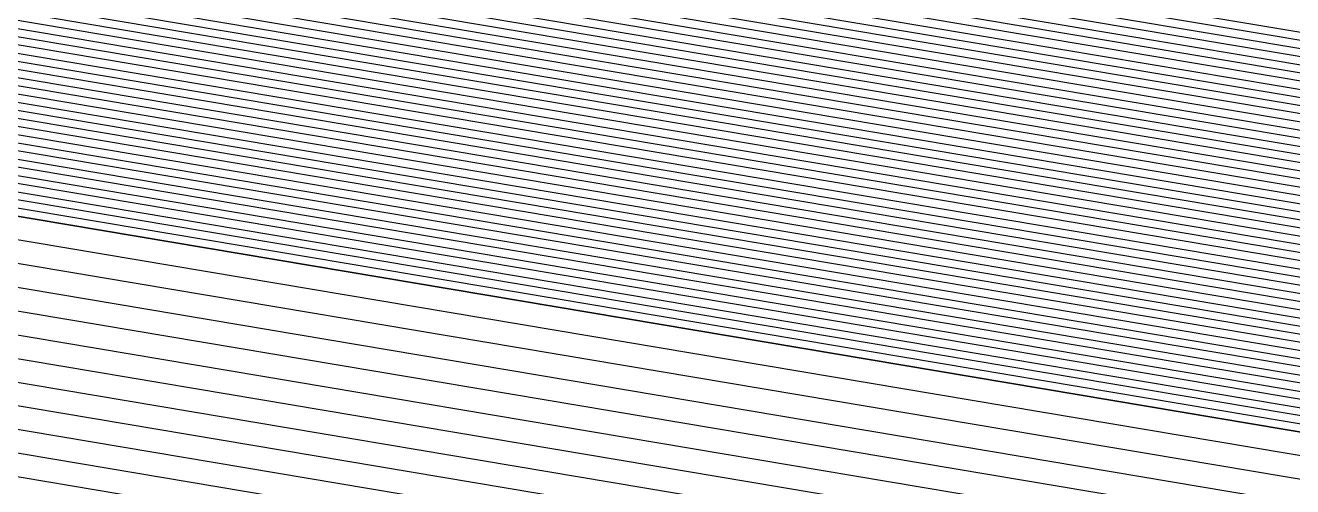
# Model space of a CAD drawing. Extents: x 7084 to 11035, y 13750 to 16729.
# Drawn here: x 8953.13 to 8989.68, y 14683.73 to 14697.03 of the extents above; entities that cross this region are included whole.
import ezdxf

# ---------------------------------------------------------------- set-up
doc = ezdxf.new("R2010")
doc.units = 0
doc.layers.add('Default', color=7, linetype='Continuous')

msp = doc.modelspace()

# ---------------------------------------------------------------- linework, layer by layer
at = {"layer": 'Default'}
for points in [[(9689.788, 14711.896), (9475.878, 14639.842), (9189.914, 14644.346), (9186.119, 14640.448), (9172.537, 14642.646), (9171.638, 14649.243), (8944.218, 14687.522), (8773.09, 14692.025), (8633.485, 14692.025), (8550.173, 14719.045), (8538.588, 14723.643), (8516.071, 14793.445), (8556.602, 14930.798), (8540.84, 15079.409), (8536.346, 15091.802), (8545.353, 15204.387), (8554.141, 15208.984), (8555.459, 15208.905), (8618.506, 15339.503)], [(8619.081, 15338.998), (8555.873, 15208.067), (8554.719, 15208.136), (8547.03, 15204.113), (8538, 15091.241), (8541.932, 15080.397), (8557.734, 14931.407), (8517.1, 14793.704), (8539.675, 14723.723), (8549.811, 14719.7), (8633.336, 14692.611), (8773.297, 14692.611), (8944.861, 14688.096), (9172.862, 14649.72), (9173.648, 14643.948), (9185.532, 14642.024), (9188.853, 14645.435)], [(8619.655, 15338.492), (8556.286, 15207.228), (8555.298, 15207.287), (8548.707, 15203.839), (8539.654, 15090.68), (8543.024, 15081.385), (8558.866, 14932.016), (8518.129, 14793.962), (8540.761, 14723.804), (8549.449, 14720.356), (8633.187, 14693.198), (8773.504, 14693.198), (8945.505, 14688.671), (9174.086, 14650.197), (9174.76, 14645.25), (9184.946, 14643.601), (9187.792, 14646.524), (9475.215, 14641.998), (9690.217, 14714.42)], [(8620.23, 15337.987), (8556.7, 15206.389), (8555.876, 15206.439), (8550.383, 15203.565), (8541.308, 15090.119), (8544.116, 15082.373), (8559.999, 14932.625), (8519.158, 14794.221), (8541.848, 14723.884), (8549.088, 14721.011), (8633.038, 14693.784), (8773.711, 14693.784), (8946.148, 14689.246), (9175.309, 14650.675), (9175.871, 14646.552), (9184.36, 14645.178)], [(9690.646, 14716.943), (9474.553, 14644.154), (9185.671, 14648.703), (9183.773, 14646.754), (9176.982, 14647.854), (9176.533, 14651.152), (8946.792, 14689.821), (8773.918, 14694.37), (8632.889, 14694.37), (8548.726, 14721.666), (8542.934, 14723.965), (8520.187, 14794.48), (8561.131, 14933.234), (8545.209, 15083.362), (8542.962, 15089.558), (8552.06, 15203.291), (8556.454, 15205.59), (8557.113, 15205.551), (8620.804, 15337.481)], [(8621.378, 15336.976), (8557.527, 15204.712), (8557.033, 15204.742), (8553.737, 15203.018), (8544.616, 15088.997), (8546.301, 15084.35), (8562.264, 14933.843), (8521.216, 14794.738), (8544.02, 14724.046), (8548.364, 14722.322), (8632.739, 14694.957), (8774.125, 14694.957), (8947.436, 14690.396), (9177.757, 14651.629), (9178.094, 14649.155), (9183.187, 14648.331), (9184.61, 14649.792), (9474.222, 14645.232), (9690.86, 14718.205)], [(9178.98, 14652.106), (8948.079, 14690.971), (8774.332, 14695.543), (8632.59, 14695.543), (8548.003, 14722.977), (8545.107, 14724.126), (8522.245, 14794.997), (8563.396, 14934.452), (8547.393, 15085.338), (8546.269, 15088.436), (8555.414, 15202.744), (8557.611, 15203.893), (8557.941, 15203.873), (8621.953, 15336.47)], [(8624.653, 15334.548), (8561.008, 15202.713), (8560.86, 15201.925), (8560.762, 15201.63), (8560.442, 15200.965), (8551.35, 15087.314), (8551.079, 15086.699), (8566.99, 14936.679), (8566.99, 14936.113), (8578.355, 14879.288), (8578.65, 14878.402), (8633.203, 14698.833), (8633.769, 14698.02), (8774.696, 14698.02), (8775.878, 14697.233), (8948.628, 14692.687), (8949.76, 14692.761), (9179.335, 14654.119)], [(8630.339, 15331.209), (8569.222, 15204.609), (8568.533, 15200.933), (8568.073, 15199.554), (8566.58, 15196.452), (8557.849, 15087.314), (8556.585, 15084.442), (8571.864, 14940.38), (8571.864, 14937.738), (8582.778, 14883.169), (8584.157, 14879.033), (8636.543, 14706.596), (8639.185, 14702.804), (8774.516, 14702.804), (8780.03, 14699.128), (8945.92, 14694.763), (8951.204, 14695.107), (9171.663, 14658.001), (9177.062, 14661.102), (9181.543, 14660.987), (9185.908, 14659.149), (9188.665, 14659.034)], [(8633.441, 15329.387), (8573.702, 15205.643), (8572.718, 15200.391), (8572.061, 15198.422), (8569.928, 15193.99), (8561.394, 15087.314), (8559.588, 15083.211), (8574.523, 14942.399), (8574.523, 14938.624), (8585.191, 14885.286), (8587.16, 14879.378), (8638.364, 14710.83), (8642.139, 14705.414), (8774.417, 14705.414), (8782.295, 14700.162), (8944.443, 14695.895), (8951.992, 14696.388), (9167.478, 14660.118)], [(8637.577, 15326.958), (8579.676, 15207.021), (8578.298, 15199.669), (8577.379, 15196.912), (8574.392, 15190.708), (8566.12, 15087.314), (8563.593, 15081.57), (8578.068, 14945.09), (8578.068, 14939.806), (8588.407, 14888.109), (8591.164, 14879.838), (8640.793, 14716.475), (8646.078, 14708.893), (8774.286, 14708.893), (8785.315, 14701.541), (8942.473, 14697.405), (8953.043, 14698.094), (9161.898, 14662.94)], [(8644.297, 15323.011), (8589.384, 15209.261), (8587.365, 15198.495), (8586.019, 15194.458), (8581.646, 15185.374), (8573.801, 15087.314), (8570.1, 15078.903), (8583.828, 14949.464), (8583.828, 14941.726), (8593.634, 14892.696), (8597.672, 14880.584), (8644.74, 14725.65), (8652.479, 14714.547), (8774.073, 14714.547), (8790.222, 14703.781), (8939.273, 14699.859), (8954.749, 14700.868), (9152.83, 14667.528)], [(8646.365, 15321.796), (8592.371, 15209.951), (8590.155, 15198.134), (8588.678, 15193.703), (8583.878, 15183.733), (8576.164, 15087.314), (8572.102, 15078.083), (8585.601, 14950.81), (8585.601, 14942.317), (8595.243, 14894.108), (8599.674, 14880.814), (8645.955, 14728.472), (8654.448, 14716.287), (8774.007, 14716.287), (8791.732, 14704.47), (8938.288, 14700.614), (8955.275, 14701.721), (9150.04, 14668.939)], [(9689.144, 14708.111), (9476.871, 14636.608), (9193.096, 14641.077), (9187.878, 14635.718), (9169.203, 14638.741), (9167.967, 14647.811), (8942.287, 14685.797), (8772.469, 14690.266), (8633.932, 14690.266), (8551.258, 14717.079), (8535.329, 14723.401), (8512.985, 14792.669), (8553.205, 14928.971), (8537.564, 15076.445), (8531.384, 15093.485), (8540.322, 15205.208), (8552.406, 15211.53), (8554.218, 15211.421)], [(9689.359, 14709.373), (9476.54, 14637.686), (9192.035, 14642.167), (9187.291, 14637.294), (9170.314, 14640.043), (9169.191, 14648.288), (8942.931, 14686.372), (8772.676, 14690.852), (8633.783, 14690.852), (8550.896, 14717.735), (8536.416, 14723.481), (8514.014, 14792.928), (8554.337, 14929.58), (8538.656, 15077.433), (8533.038, 15092.924), (8541.999, 15204.934), (8552.984, 15210.681), (8554.632, 15210.583)], [(9689.573, 14710.634), (9476.209, 14638.764), (9190.974, 14643.256), (9186.705, 14638.871), (9171.426, 14641.345), (9170.414, 14648.766), (8943.574, 14686.947), (8772.883, 14691.439), (8633.634, 14691.439), (8550.534, 14718.39), (8537.502, 14723.562), (8515.042, 14793.186), (8555.469, 14930.189), (8539.748, 15078.421), (8534.692, 15092.363), (8543.676, 15204.66), (8553.563, 15209.833), (8555.046, 15209.744)], [(9676.938, 14735.529), (9478.151, 14668.57), (9470.356, 14662.21), (9460.099, 14659.543), (9194.352, 14663.728), (9189.429, 14663.933), (9181.633, 14667.216), (9173.632, 14667.421), (9163.99, 14661.882), (8952.649, 14697.454), (8943.212, 14696.839), (8784.182, 14701.024), (8774.335, 14707.588), (8644.601, 14707.588), (8639.883, 14714.358), (8589.663, 14879.665), (8587.201, 14887.05), (8576.739, 14939.363), (8576.739, 14944.081), (8562.091, 15082.186), (8564.348, 15087.314), (8572.718, 15191.939), (8575.385, 15197.478)], [(9672.86, 14739.321), (9479.53, 14674.199), (9469.552, 14666.059), (9456.422, 14662.645), (9197.971, 14666.715), (9191.669, 14666.978), (9181.69, 14671.179), (9171.449, 14671.442), (9159.108, 14664.352), (8953.568, 14698.948), (8941.489, 14698.16), (8786.825, 14702.23), (8774.221, 14710.633), (8648.047, 14710.633), (8642.008, 14719.298), (8593.167, 14880.067), (8590.016, 14889.52), (8579.84, 14940.397), (8579.84, 14946.436), (8565.595, 15080.75), (8568.483, 15087.314), (8576.624, 15189.067), (8580.037, 15196.157)], [(8583.361, 15195.213), (8579.414, 15187.015), (8571.438, 15087.314), (8568.098, 15079.724), (8582.056, 14948.118), (8582.056, 14941.135), (8592.026, 14891.285), (8595.669, 14880.355), (8643.526, 14722.827), (8650.509, 14712.807), (8774.138, 14712.807), (8788.712, 14703.092), (8940.258, 14699.104), (8954.224, 14700.015), (9155.62, 14666.116), (9169.89, 14674.314), (9181.731, 14674.01), (9193.269, 14669.152), (9200.556, 14668.849), (9453.796, 14664.861), (9468.977, 14668.808), (9480.515, 14678.22), (9669.947, 14742.028)], [(9691.289, 14720.728), (9473.559, 14647.387), (9182.489, 14651.971), (9182.014, 14651.484), (9180.316, 14651.759), (9180.204, 14652.583), (8948.723, 14691.546), (8774.539, 14696.129), (8632.441, 14696.129), (8547.641, 14723.632), (8546.193, 14724.207), (8523.274, 14795.256), (8564.528, 14935.061), (8548.485, 15086.326), (8547.923, 15087.875)], [(9672.277, 14739.862), (9479.727, 14675.003), (9469.437, 14666.608), (9455.897, 14663.088), (9198.488, 14667.142), (9191.989, 14667.413), (9181.699, 14671.745), (9171.138, 14672.016), (9158.41, 14664.705), (8953.699, 14699.161), (8941.243, 14698.349), (8787.202, 14702.402), (8774.204, 14711.068), (8648.54, 14711.068), (8642.311, 14720.004), (8593.667, 14880.125), (8590.418, 14889.873), (8580.283, 14940.544), (8580.283, 14946.773), (8566.096, 15080.544), (8569.074, 15087.314)], [(9671.695, 14740.404), (9479.924, 14675.807), (9469.322, 14667.158), (9455.372, 14663.531), (9199.005, 14667.569), (9192.309, 14667.848), (9181.707, 14672.312), (9170.826, 14672.591), (9157.713, 14665.058), (8953.83, 14699.374), (8940.996, 14698.537), (8787.58, 14702.575), (8774.188, 14711.503), (8649.032, 14711.503), (8642.615, 14720.71), (8594.168, 14880.182), (8590.82, 14890.226), (8580.727, 14940.692), (8580.727, 14947.109), (8566.596, 15080.339), (8569.665, 15087.314)], [(9668.782, 14743.112), (9480.909, 14679.828), (9468.747, 14669.907), (9452.746, 14665.747), (9201.59, 14669.702), (9193.909, 14670.022), (9181.748, 14675.143), (9169.267, 14675.463), (9154.225, 14666.822), (8954.487, 14700.441), (8939.765, 14699.481), (8789.467, 14703.436), (8774.106, 14713.677), (8651.494, 14713.677), (8644.133, 14724.238), (8596.671, 14880.469), (8592.83, 14891.99), (8582.942, 14941.431), (8582.942, 14948.791), (8569.099, 15079.314)], [(9678.686, 14733.905), (9477.561, 14666.157), (9470.7, 14660.561), (9461.674, 14658.214), (9192.801, 14662.448), (9188.468, 14662.629), (9181.608, 14665.517), (9174.568, 14665.698), (9166.083, 14660.823), (8952.255, 14696.814), (8943.95, 14696.273), (8783.05, 14700.507), (8774.385, 14706.284), (8643.124, 14706.284), (8638.972, 14712.241), (8588.161, 14879.493), (8585.995, 14885.992), (8575.409, 14938.92), (8575.409, 14943.072)], [(9664.703, 14746.903), (9482.287, 14685.457), (9467.943, 14673.756), (9449.07, 14668.849), (9205.208, 14672.689), (9196.149, 14673.066), (9181.805, 14679.106), (9167.084, 14679.483), (9149.343, 14669.292), (8955.406, 14701.935), (8938.042, 14700.802), (8792.109, 14704.643), (8773.991, 14716.722), (8654.94, 14716.722), (8646.258, 14729.178), (8600.174, 14880.871), (8595.645, 14894.46), (8586.044, 14942.465)], [(9679.269, 14733.363), (9477.364, 14665.353), (9470.815, 14660.011), (9462.199, 14657.771), (9192.284, 14662.021), (9188.148, 14662.194), (9181.6, 14664.951), (9174.88, 14665.123), (9166.78, 14660.47), (8952.123, 14696.601), (8944.197, 14696.084), (8782.673, 14700.334), (8774.401, 14705.849), (8642.631, 14705.849), (8638.668, 14711.535), (8587.66, 14879.435), (8585.593, 14885.639), (8574.966, 14938.772)], [(8955.8, 14702.575), (9147.25, 14670.35), (9166.148, 14681.207), (9181.83, 14680.805), (9197.109, 14674.371), (9206.759, 14673.969), (9447.494, 14670.178), (9467.599, 14675.405), (9482.878, 14687.87), (9662.955, 14748.528)], [(9663.538, 14747.986), (9482.681, 14687.066), (9467.714, 14674.855), (9448.02, 14669.735), (9206.242, 14673.542), (9196.789, 14673.936), (9181.822, 14680.238), (9166.46, 14680.632), (9147.948, 14669.997), (8955.668, 14702.361), (8937.55, 14701.18), (8792.864, 14704.987), (8773.958, 14717.591)], [(8773.974, 14717.156), (8792.487, 14704.815), (8937.796, 14700.991), (8955.537, 14702.148), (9148.645, 14669.645), (9166.772, 14680.058), (9181.813, 14679.672), (9196.469, 14673.501), (9205.725, 14673.116), (9448.545, 14669.292), (9467.828, 14674.306), (9482.484, 14686.261), (9664.121, 14747.444)], [(9665.868, 14745.82), (9481.893, 14683.849), (9468.173, 14672.656), (9450.12, 14667.962), (9204.174, 14671.836), (9195.509, 14672.197), (9181.789, 14677.974), (9167.708, 14678.335), (9150.738, 14668.586), (8955.143, 14701.508), (8938.535, 14700.425), (8791.354, 14704.298)], [(9666.451, 14745.278), (9481.696, 14683.045), (9468.288, 14672.106), (9450.645, 14667.519), (9203.657, 14671.409), (9195.189, 14671.762), (9181.781, 14677.407), (9168.019, 14677.76), (9151.435, 14668.233), (8955.012, 14701.295), (8938.781, 14700.236), (8790.977, 14704.126)], [(8954.881, 14701.081), (9152.133, 14667.88), (9168.331, 14677.186), (9181.772, 14676.841), (9194.869, 14671.327), (9203.14, 14670.982), (9451.171, 14667.076), (9468.403, 14671.557), (9481.499, 14682.241), (9667.034, 14744.736)], [(9668.199, 14743.653), (9481.106, 14680.632), (9468.633, 14670.457), (9452.221, 14666.19), (9202.107, 14670.129), (9194.229, 14670.457), (9181.756, 14675.709), (9168.955, 14676.037), (9153.528, 14667.175), (8954.618, 14700.655), (8939.519, 14699.67), (8789.844, 14703.609)], [(9669.364, 14742.57), (9480.712, 14679.024), (9468.862, 14669.357), (9453.271, 14665.304), (9201.073, 14669.275), (9193.589, 14669.587), (9181.74, 14674.576), (9169.579, 14674.888), (9154.923, 14666.469), (8954.355, 14700.228), (8940.012, 14699.292), (8789.09, 14703.264), (8774.122, 14713.242), (8651.001, 14713.242)], [(9670.529, 14741.487), (9480.318, 14677.416), (9469.092, 14668.258), (9454.322, 14664.417), (9200.039, 14668.422), (9192.949, 14668.717), (9181.723, 14673.444), (9170.202, 14673.739), (9156.318, 14665.763), (8954.093, 14699.801), (8940.504, 14698.915), (8788.335, 14702.919)], [(8787.957, 14702.747), (8940.75, 14698.726), (8953.962, 14699.588), (9157.015, 14665.41), (9170.514, 14673.165), (9181.715, 14672.878), (9192.629, 14668.282), (9199.522, 14667.995), (9454.847, 14663.974), (9469.207, 14667.708), (9480.121, 14676.611), (9671.112, 14740.945)], [(9673.442, 14738.779), (9479.333, 14673.395), (9469.667, 14665.509), (9456.947, 14662.202), (9197.454, 14666.288), (9191.349, 14666.543), (9181.682, 14670.613), (9171.761, 14670.867), (9159.805, 14663.999), (8953.436, 14698.734), (8941.735, 14697.971), (8786.447, 14702.058)], [(9674.025, 14738.237), (9479.136, 14672.591), (9469.781, 14664.959), (9457.473, 14661.759), (9196.937, 14665.862), (9191.029, 14666.108), (9181.674, 14670.047), (9172.073, 14670.293), (9160.503, 14663.646), (8953.305, 14698.521), (8941.981, 14697.783), (8786.07, 14701.885)], [(8785.692, 14701.713), (8942.227, 14697.594), (8953.174, 14698.308), (9161.2, 14663.293), (9172.385, 14669.718), (9181.666, 14669.481), (9190.709, 14665.673), (9196.42, 14665.435), (9457.998, 14661.316), (9469.896, 14664.409), (9478.939, 14671.786), (9674.608, 14737.696)], [(8784.937, 14701.368), (8942.72, 14697.216), (8952.911, 14697.881), (9162.595, 14662.588), (9173.009, 14668.57), (9181.649, 14668.348), (9190.069, 14664.803), (9195.386, 14664.582), (9459.048, 14660.429), (9470.126, 14663.31), (9478.545, 14670.178), (9675.773, 14736.613)], [(9676.356, 14736.071), (9478.348, 14669.374), (9470.241, 14662.76), (9459.573, 14659.986), (9194.869, 14664.155), (9189.749, 14664.368), (9181.641, 14667.782), (9173.32, 14667.995), (9163.293, 14662.235), (8952.78, 14697.668), (8942.966, 14697.028), (8784.56, 14701.196)], [(9677.521, 14734.988), (9477.954, 14667.765), (9470.471, 14661.66), (9460.624, 14659.1), (9193.835, 14663.302), (9189.108, 14663.498), (9181.625, 14666.649), (9173.944, 14666.846), (9164.688, 14661.529), (8952.517, 14697.241), (8943.458, 14696.65), (8783.805, 14700.851)], [(8783.427, 14700.679), (8943.704, 14696.461), (8952.386, 14697.028), (9165.385, 14661.176), (9174.256, 14666.272), (9181.617, 14666.083), (9188.788, 14663.064), (9193.318, 14662.875), (9461.149, 14658.657), (9470.586, 14661.111), (9477.758, 14666.961), (9678.103, 14734.446)], [(8781.918, 14699.99), (8944.689, 14695.706), (8951.861, 14696.174), (9168.175, 14659.765), (9175.503, 14663.974), (9181.584, 14663.818), (9187.508, 14661.324), (9191.25, 14661.168), (9463.25, 14656.885), (9471.045, 14658.911), (9476.97, 14663.745), (9680.434, 14732.28)], [(9681.016, 14731.738), (9476.773, 14662.94), (9471.16, 14658.362), (9463.775, 14656.441), (9190.733, 14660.741), (9187.188, 14660.889), (9181.576, 14663.252), (9175.815, 14663.4), (9168.873, 14659.412), (8951.73, 14695.961), (8944.935, 14695.518), (8781.54, 14699.818)], [(8781.163, 14699.645), (8945.181, 14695.329), (8951.598, 14695.747), (9169.57, 14659.059), (9176.127, 14662.826), (9181.567, 14662.686), (9186.868, 14660.454), (9190.216, 14660.315), (9464.3, 14655.998), (9471.275, 14657.812), (9476.576, 14662.136), (9681.599, 14731.197)], [(9682.182, 14730.655), (9476.379, 14661.332), (9471.39, 14657.262), (9464.825, 14655.555), (9189.699, 14659.888), (9186.548, 14660.019), (9181.559, 14662.12), (9176.439, 14662.251), (9170.268, 14658.706), (8951.467, 14695.534), (8945.427, 14695.14), (8780.785, 14699.473)], [(8780.408, 14699.301), (8945.674, 14694.952), (8951.336, 14695.321), (9170.965, 14658.353), (9176.75, 14661.677), (9181.551, 14661.554), (9186.228, 14659.584), (9189.182, 14659.461), (9465.35, 14655.112), (9471.505, 14656.712), (9476.182, 14660.528), (9682.764, 14730.114)], [(8638.693, 14702.37), (8774.532, 14702.37), (8779.653, 14698.956), (8946.166, 14694.574), (8951.073, 14694.894), (9172.36, 14657.648), (9177.374, 14660.528), (9181.534, 14660.421), (9185.588, 14658.714), (9188.148, 14658.608), (9466.401, 14654.226), (9471.734, 14655.613), (9475.788, 14658.92), (9683.93, 14729.03)], [(8779.275, 14698.784), (8946.412, 14694.385), (8950.942, 14694.681), (9173.058, 14657.295), (9177.686, 14659.954), (9181.526, 14659.855), (9185.268, 14658.28), (9187.631, 14658.181), (9466.926, 14653.783), (9471.849, 14655.063), (9475.591, 14658.115), (9684.512, 14728.489)], [(9685.095, 14727.947), (9475.394, 14657.311), (9471.964, 14654.513), (9467.451, 14653.34), (9187.114, 14657.754), (9184.948, 14657.845), (9181.518, 14659.289), (9177.998, 14659.379), (9173.755, 14656.942), (8950.811, 14694.467), (8946.658, 14694.197), (8778.898, 14698.611)], [(8778.52, 14698.439), (8946.905, 14694.008), (8950.679, 14694.254), (9174.453, 14656.589), (9178.31, 14658.805), (9181.51, 14658.723), (9184.628, 14657.41), (9186.597, 14657.328), (9467.976, 14652.896), (9472.079, 14653.963), (9475.197, 14656.507), (9685.677, 14727.406)], [(8950.548, 14694.041), (9175.15, 14656.236), (9178.621, 14658.23), (9181.502, 14658.156), (9184.308, 14656.975), (9186.081, 14656.901), (9468.501, 14652.453), (9472.194, 14653.413), (9475, 14655.703), (9686.26, 14726.864)], [(9686.843, 14726.322), (9474.803, 14654.899), (9472.309, 14652.864), (9469.027, 14652.01), (9185.564, 14656.474), (9183.988, 14656.54), (9181.493, 14657.59), (9178.933, 14657.656), (9175.848, 14655.883), (8950.417, 14693.827), (8947.397, 14693.63), (8777.765, 14698.094)], [(8777.388, 14697.922), (8947.643, 14693.442), (8950.285, 14693.614), (9176.545, 14655.531), (9179.245, 14657.081), (9181.485, 14657.024), (9183.668, 14656.105), (9185.047, 14656.048), (9469.552, 14651.567), (9472.424, 14652.314), (9474.606, 14654.095), (9687.425, 14725.781)], [(9688.008, 14725.239), (9474.41, 14653.29), (9472.539, 14651.764), (9470.077, 14651.124), (9184.53, 14655.621), (9183.348, 14655.67), (9181.477, 14656.458), (9179.557, 14656.507), (9177.243, 14655.178), (8950.154, 14693.401), (8947.889, 14693.253), (8777.011, 14697.75)], [(8950.023, 14693.187), (9177.94, 14654.825), (9179.869, 14655.933), (9181.469, 14655.892), (9183.028, 14655.235), (9184.013, 14655.194), (9470.602, 14650.681), (9472.653, 14651.214), (9474.213, 14652.486), (9688.59, 14724.698)], [(9689.173, 14724.156), (9474.016, 14651.682), (9472.768, 14650.664), (9471.127, 14650.238), (9183.496, 14654.767), (9182.708, 14654.8), (9181.461, 14655.325), (9180.181, 14655.358), (9178.638, 14654.472), (8949.891, 14692.974), (8948.382, 14692.875), (8776.256, 14697.405)], [(9690.338, 14723.073), (9473.622, 14650.074), (9472.998, 14649.565), (9472.178, 14649.352), (9182.462, 14653.914), (9182.068, 14653.93), (9181.444, 14654.193), (9180.804, 14654.209), (9180.033, 14653.766), (8949.629, 14692.547), (8948.874, 14692.498), (8775.501, 14697.06)], [(9690.921, 14722.531), (9473.425, 14649.269), (9473.113, 14649.015), (9472.703, 14648.908), (9181.945, 14653.487), (9181.748, 14653.496), (9181.436, 14653.627), (9181.116, 14653.635), (9180.73, 14653.413), (8949.498, 14692.334), (8949.12, 14692.309), (8775.123, 14696.888)], [(9691.504, 14721.99), (9473.228, 14648.465), (9181.428, 14653.061), (8949.366, 14692.121), (9181.428, 14653.061)]]:
    msp.add_lwpolyline(points, dxfattribs=at)

doc.saveas('drawing.dxf')
